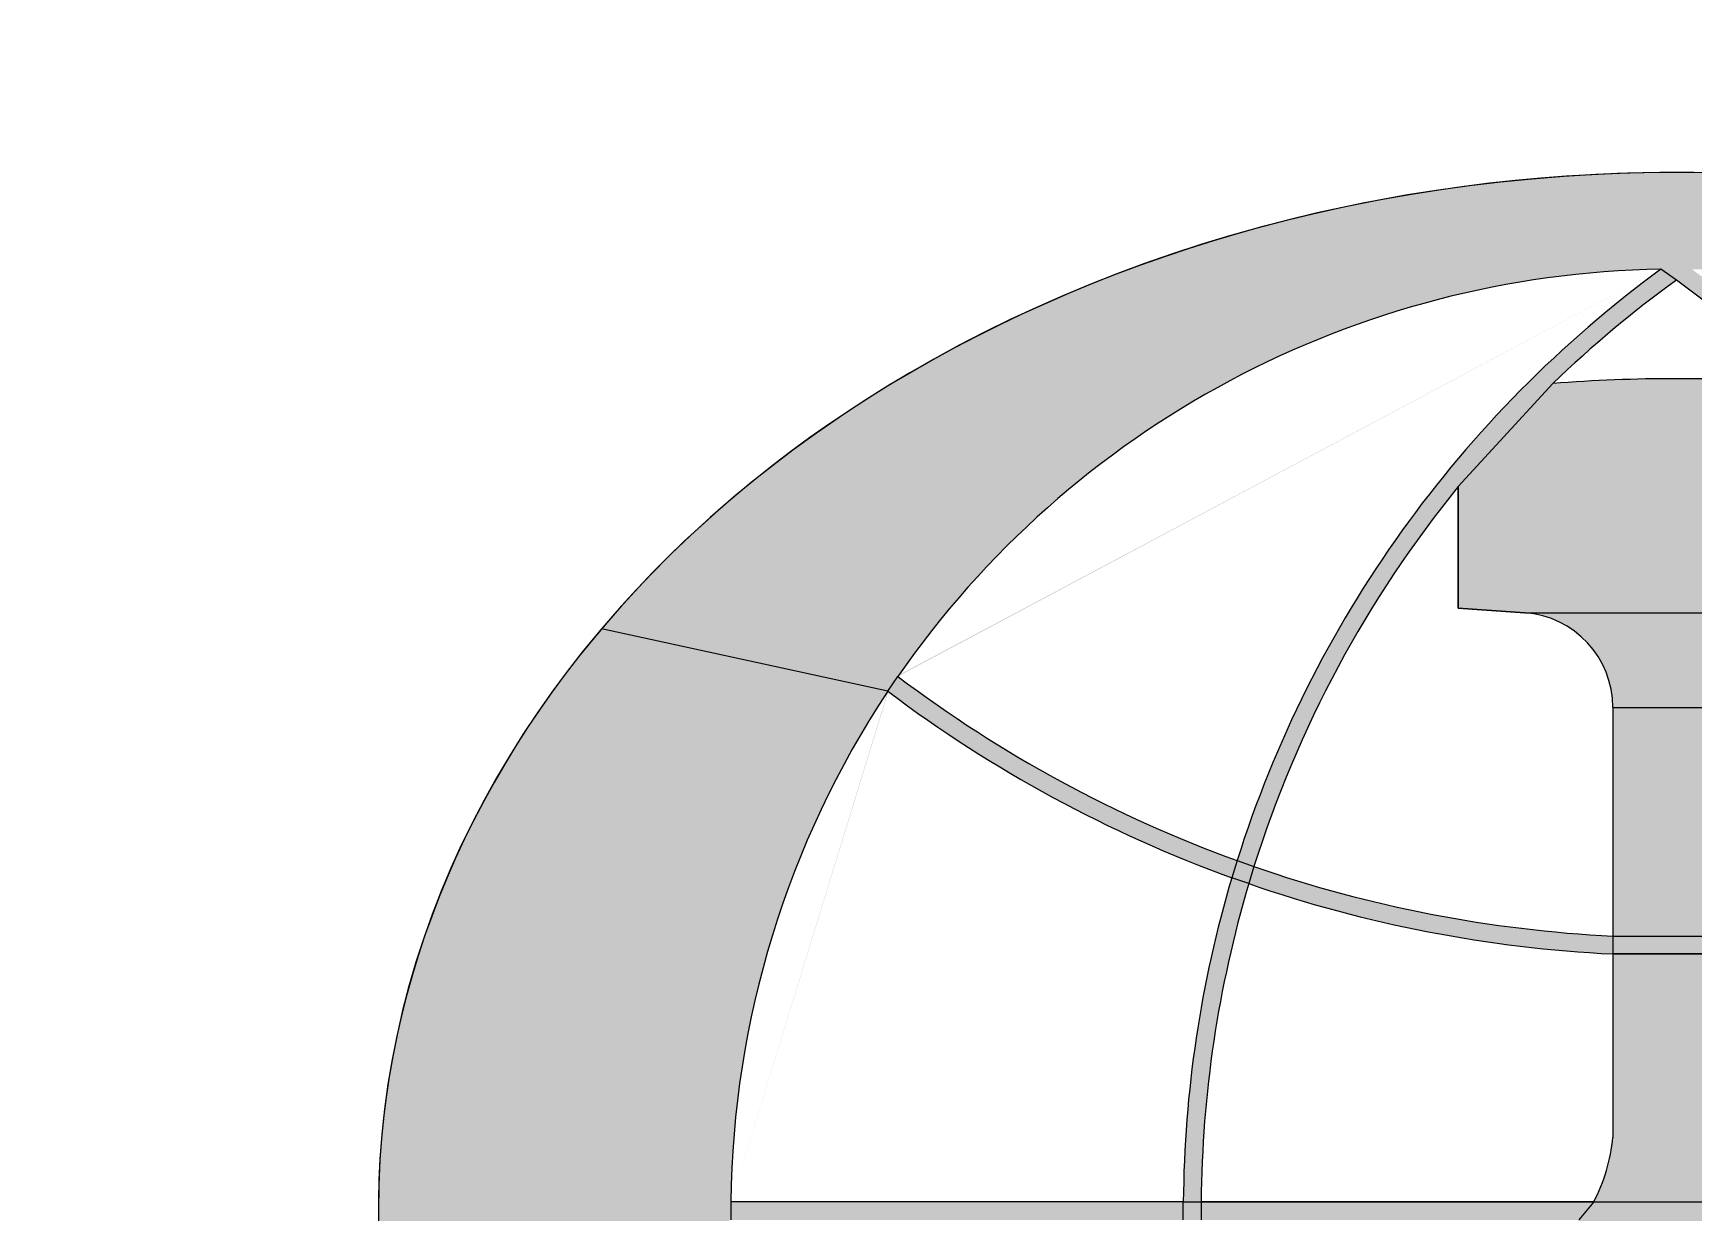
# Model space of a CAD drawing. Extents: x -109840 to 130597, y -3373 to 200909.
# Drawn here: x 114184 to 115035, y 4573 to 5176 of the extents above; entities that cross this region are included whole.
import ezdxf
from ezdxf.enums import TextEntityAlignment as Align

# ---------------------------------------------------------------- set-up
doc = ezdxf.new("R2010")
doc.units = 0
doc.header["$LTSCALE"] = 1000
doc.layers.get('0').update_dxf_attribs({"linetype": 'CONTINUOUS'})
doc.layers.get('Defpoints').update_dxf_attribs({"linetype": 'CONTINUOUS'})
doc.layers.add('11', color=3, linetype='CONTINUOUS')
doc.layers.add('DIM', color=3, linetype='CONTINUOUS', lineweight=0)
doc.layers.add('HFZT', color=5, linetype='CONTINUOUS', lineweight=15)
doc.styles.add('TSSD_Dimension', font='tssdeng.shx', dxfattribs={"width": 0.7, "bigfont": 'hztxt.shx'})
doc.styles.add('TSSD_NORM', font='tssdeng.shx', dxfattribs={"width": 0.7, "bigfont": 'hztxt.shx'})
doc.dimstyles.new('TSSD_100_100', dxfattribs={"dimtxt": 300, "dimasz": 100, "dimexe": 100, "dimexo": 250, "dimgap": 100, "dimtad": 1, "dimdec": 0, "dimzin": 0, "dimdsep": 46, "dimtxsty": 'TSSD_Dimension', "dimblk": 'ARCHTICK', "dimblk1": 'ARCHTICK', "dimblk2": 'ARCHTICK', "dimcen": 0, "dimdle": 100, "dimclrt": 7, "dimadec": 0, "dimazin": 0, "dimtfac": 1, "dimtdec": 0, "dimtix": 1, "dimtmove": 2, "dimatfit": 3, "dimfxl": 1, "dimtolj": 1, "dimtzin": 0, "dimarcsym": 0})

# ---------------------------------------------------------------- blocks, each defined once
blk = doc.blocks.new('dfgdfger')
at = {"layer": 'HFZT'}
h = blk.add_hatch(color=5, dxfattribs=at)
edge = h.paths.add_edge_path()
edge.add_ellipse((447317.0949818153, 387546.4789575529), major_axis=(-2135.702406557902, 3.083745e-10), ratio=0.7995231178727922, start_angle=224.7519621973884, end_angle=270.3684322559902)
edge.add_line((447303.3617498089, 389253.9871015997), (447291.7268203543, 389095.0852040663))
edge.add_line((447291.7268203543, 389095.0852040663), (447342.4631431565, 389095.085205439))
edge.add_ellipse((447317.0949818153, 387546.4789575529), major_axis=(1555.6062738055, 1.199718e-09), ratio=0.995632526572881, start_angle=34.5761866349182, end_angle=89.06560353032472, ccw=False)
edge.add_line((448597.9381060309, 388425.432335131), (448597.9381106842, 388425.4323386479))
edge.add_line((448597.9381106842, 388425.4323386479), (448614.4609707486, 388401.0729725615))
edge.add_line((448614.4609707486, 388401.0729725615), (448833.7881044174, 388748.656216296))
edge = h.paths.add_edge_path()
edge.add_ellipse((447317.0949818153, 387546.4789575529), major_axis=(-2135.702406557902, 3.083745e-10), ratio=0.7995231178727922, start_angle=270.3684322559902, end_angle=325.9048970660255)
edge.add_line((445548.502200743, 388503.6735452061), (446019.7289953271, 388401.0729720149))
edge.add_line((446019.7289953271, 388401.0729720149), (446036.251857576, 388425.4323350975))
edge.add_ellipse((447317.0949818153, 387546.4789575529), major_axis=(-1555.606273805532, 1.0981663e-09), ratio=0.995632526572861, start_angle=-89.06560353032762, end_angle=-34.57618663492411, ccw=False)
edge.add_line((447291.7268204549, 389095.085205438), (447303.3617498088, 389253.9871015994))
edge = h.paths.add_edge_path()
edge.add_ellipse((447317.0949818153, 387546.4789575529), major_axis=(-1555.606273805538, 1.05642364e-08), ratio=0.9956325265727753, start_angle=-33.48878922026972, end_angle=-0.5437440238690101, ccw=False)
edge.add_line((446019.7289928739, 388401.0729725489), (445548.502200743, 388503.6735452061))
edge.add_ellipse((447317.0949818153, 387546.4789575529), major_axis=(-2135.702406557902, 3.083745e-10), ratio=0.7995231178727922, start_angle=325.9048970660255, end_angle=368.0953103709313)
edge.add_line((445202.6744501679, 387306.022350312), (445761.5587582996, 387531.7807590646))
edge.add_line((445761.5587582996, 387531.7807590646), (445761.5587583357, 387561.1771560421))
for points in [[(447342.4631431582, 389095.085205439), (447317.0949817838, 389077.1871000331, -0.0350991249292677), (447520.3225560451, 388907.2561263303, 0.038470675069154), (447113.8674075223, 388907.2561263301, -0.0350991249293221), (447317.0949817838, 389077.1871000331), (447291.7268185326, 389095.0852040663, 0.1599231129014157), (446594.3003439925, 388122.6109672308), (446594.3002308831, 388122.6105980824), (446622.0288297773, 388112.7940404307, -0.0947628185422816), (446958.1782527228, 388737.8722724228), (446958.1782527227, 388537.7478899196), (447067.6835571333, 388529.9893425286, -0.3936449519258011), (447212.487425986, 388374.5630001672), (447421.7025311996, 388374.5630001672, -0.3936449519104216), (447566.5064000437, 388529.9893425286), (447676.0117044539, 388537.7478899196), (447676.0117044539, 388737.8722724228, -0.0947628185422816), (448012.1611273996, 388112.7940404307), (448039.8897354719, 388122.6105990897, 0.1599231647893314)], [(447342.4631431581, 389095.085205439), (447291.7268185325, 389095.0852040663), (447317.0949817833, 389077.1871000344), (447317.0949785885, 389077.1871023446), (447317.0949817838, 389077.1871000331)], [(446585.6776245153, 388094.4695124937), (446594.3002308831, 388122.6105980824, -0.0751413076653766), (446036.2518575789, 388425.4323351019), (446019.7289947362, 388401.0729711436, 0.0751367854235193)], [(446622.0288297773, 388112.7940404306), (446594.3002308831, 388122.6105980824), (446585.6776303625, 388094.4695315766), (446585.6776281865, 388094.4695111682), (446613.4297520937, 388084.6630769067)], [(446613.4297520936, 388084.6630769067), (446585.6776245153, 388094.4695124937, 0.0706150975513959), (446505.8107265928, 387561.1771549539), (446535.2079996704, 387561.1771558566, -0.0703894720090308)]]:
    blk.add_hatch(color=5, dxfattribs=at).paths.add_polyline_path(points)
h = blk.add_hatch(color=5, dxfattribs=at)
h.paths.add_polyline_path([(447676.0117044539, 388737.8722723211), (447520.3225560451, 388907.2561263303, 0.0384706750691652), (447113.8674075223, 388907.2561263301), (446958.1782527227, 388737.8722723919), (446958.1782527227, 388537.7478899196), (447067.6835572485, 388529.9893425204), (447566.5063999286, 388529.9893425205), (447676.0117044539, 388537.7478899196)])
h.paths.add_polyline_path([(447566.5063999289, 388529.9893425204), (447067.6835572478, 388529.9893425204, -0.3936449516970508), (447212.4874259772, 388374.5630001672), (447421.7025311996, 388374.5630001672, -0.3936449516971516)])
h.paths.add_polyline_path([(447421.7025311996, 388374.5630001672), (447212.4874259772, 388374.5630001672), (447212.4874259772, 387998.4430461771), (447421.7025311996, 387998.4430462997)])
h.paths.add_polyline_path([(447421.7025311996, 387998.4430462997), (447212.487428485, 387998.4430461772), (447212.4874259772, 387969.0114320708), (447421.7025375364, 387969.0114320704), (447421.702543089, 387969.0114323405)])
h.paths.add_polyline_path([(447421.7025375366, 387969.0114320704), (447212.4874259772, 387969.0114320709), (447212.4874259772, 387667.3537239561, -0.0972160933711766), (447181.0194913404, 387561.177156214), (447453.1704721729, 387561.177156214, -0.0972160933711797), (447421.7025375364, 387667.3537239561)])
h.paths.add_polyline_path([(447453.1704721226, 387561.177156214), (447181.0194913406, 387561.177156214), (447156.6955405818, 387531.7807590646), (447477.3220895581, 387531.7807590646)])
h.paths.add_polyline_path([(447477.4944229856, 387531.7807590646), (447156.6955405818, 387531.7807590646, -0.1501739460842551), (446808.0158972862, 387397.8381747598, 0.0377954797287202), (446585.2870008701, 387378.6298784068), (446585.2870008702, 387250.3346182961), (448048.9029626435, 387250.3346182958), (448048.9029626435, 387378.6298784066, 0.037795479718304), (447826.1740662888, 387397.8381747593, -0.150173946087328)])
h = blk.add_hatch(color=5, dxfattribs=at)
h.paths.add_polyline_path([(446505.8107265931, 387561.1771560453), (445761.5587583357, 387561.1771560453), (445761.5587582996, 387531.7807590646), (446505.8107266201, 387531.7807590646)])
h.paths.add_polyline_path([(446535.2079996464, 387561.1771560453), (446505.810726593, 387561.1771549539), (446505.8107266201, 387531.7807590647), (446535.2079996703, 387531.7807592534)])
h.paths.add_polyline_path([(447181.0194912009, 387561.1771560453), (446535.2079996464, 387561.1771560453), (446535.2079996704, 387531.7807590646), (447156.6955405818, 387531.7807590646)])
h.paths.add_polyline_path([(448098.9819638971, 387561.1771558585, 0.0703893708340612), (448020.7604282026, 388084.6623476406), (448020.760206511, 388084.6630728809, -0.071179979790909), (447421.702543089, 387969.0114323405), (447421.7025311996, 387998.4430463008, 0.0711367195696139), (448012.1611273992, 388112.7940404306), (448039.8897354719, 388122.6105990897, 0.075141308011033), (448597.9381106842, 388425.4323386479), (448614.460970737, 388401.0729725787, -0.0751367857020564), (448048.5123390525, 388094.4695124922, -0.0706150974082752), (448128.3792369661, 387561.1771560453), (448098.9819638971, 387561.1771558566), (448098.9819638669, 387531.7807590646), (447477.3220895581, 387531.7807590646), (447453.170472261, 387561.1771560453)])
h = blk.add_hatch(color=5, dxfattribs=at)
h.paths.add_polyline_path([(446613.4297520936, 388084.6630769067), (446585.6776245153, 388094.4695124937, 0.0706150975513959), (446505.8107265928, 387561.1771549539), (446535.2079996704, 387561.1771558566, -0.0703894720090308)])
h.paths.add_polyline_path([(446613.4297520937, 388084.6630769067, 0.0703894720090324), (446535.2079996704, 387561.1771558566), (446505.810726593, 387561.1771549539, -0.0706150975513928), (446585.6776245153, 388094.4695124937), (446613.4297520936, 388084.6630769067), (446622.0288341808, 388112.794038906, 0.0711367193154495), (447212.487428485, 387998.4430461771), (447212.4874259772, 387969.0114320709, -0.0711799810974545)])
at = {"layer": '11', "color": 5, "lineweight": 0}
for p, q in [((447317.0949817838, 389077.1871000331), (447317.0949785885, 389077.1871023446)), ((446958.1782527228, 388737.8722724228), (446958.1782527227, 388537.7478899196)), ((446958.1782527227, 388537.7478899196), (447067.6835571331, 388529.9893425286)), ((447212.4874259772, 388374.5630001672), (447212.4874259772, 387998.4430463008)), ((447212.4874259772, 387969.0114320708), (447212.4874259772, 387667.3537239561)), ((446505.8107266012, 387561.1771560453), (445761.5587583357, 387561.1771560453)), ((447181.0194912523, 387561.1771560453), (446535.2079996718, 387561.1771560453))]:
    blk.add_line(p, q, dxfattribs=at)
for centre, radius, start, end in [((448424.3548334164, 387546.4789575551), 1918.600408327221, 126.1811929167361, 162.5251306074539), ((448424.3548334171, 387546.4789575554), 1889.20401134616, 125.8806399884363, 133.9214660033338), ((446209.8351301512, 387546.4789575546), 1889.204011346478, 46.07853399670965, 54.11936013120204), ((447317.0949817856, 386269.8342648499), 2645.240163454685, 85.59375824526005, 94.4062417548209), ((448424.3548334164, 387546.4789575551), 1889.204011346045, 140.9032025597702, 162.5565795589404), ((447056.6714636963, 388374.5630001678), 155.8159622808, 359.9999999997431, 85.94731572048535), ((447317.0949817856, 390120.2014467686), 2153.731928550375, 232.9594249131035, 250.1472115308274), ((447317.0949817859, 390120.2014467686), 2124.335531569326, 232.9193753845622, 250.1081924631197), ((447317.0949817857, 390120.2014467685), 2124.335531569192, 250.901554338918, 267.177472091918), ((448424.3548334164, 387546.4789575551), 1918.600408327351, 163.4040903971, 179.5610586894585), ((448424.3548334164, 387546.4789575553), 1889.204011346061, 163.4487140942695, 179.5542285370289), ((447317.0949817932, 390120.2014467659), 2153.731928550403, 250.930244856833, 267.2160274765921), ((446926.2913040274, 387694.4232902076), 287.4734450972663, 332.386319126978, 354.5968118195232)]:
    blk.add_arc(centre, radius, start, end, dxfattribs=at)
at = {"layer": 'HFZT', "color": 5}
for p, q in [((447317.0949817838, 389077.1871000331), (447291.7268185326, 389095.0852040663)), ((446958.1782527228, 388737.8722723919), (447113.8674075223, 388907.2561263301)), ((446958.1782527228, 388537.7478899196), (446958.1782527228, 388737.8722723919)), ((446958.1782527228, 388537.7478899196), (446958.1782527228, 388737.8722723919)), ((447067.6835571374, 388529.9893425283), (446958.1782527228, 388537.7478899196)), ((447067.6835571374, 388529.9893425283), (446958.1782527228, 388537.7478899196)), ((447067.6835572469, 388529.9893425204), (447566.50639993, 388529.9893425204)), ((446019.7289928742, 388401.0729725489), (445548.502200743, 388503.6735452061)), ((446019.7289947362, 388401.0729711436), (446036.2518575789, 388425.4323351019)), ((447212.487425986, 388374.5630001672), (447421.7025311996, 388374.5630001672)), ((447212.4874259772, 388374.5630001672), (447212.4874259772, 387998.4430462997)), ((447212.4874259772, 388374.5630001672), (447212.4874259772, 387998.4430462997)), ((446594.3002308831, 388122.6105980824), (446585.6776245153, 388094.4695124937)), ((446594.3002308831, 388122.6105980824), (446622.0288297773, 388112.7940404307)), ((446622.0288297773, 388112.7940404307), (446613.4297520937, 388084.6630769067)), ((446613.4297520937, 388084.6630769067), (446585.6776281865, 388094.4695111682)), ((447212.487428485, 387998.4430461771), (447421.7025311996, 387998.4430462997)), ((447212.487428485, 387998.4430461771), (447212.4874259772, 387969.0114320709)), ((447212.4874259772, 387969.0114320708), (447421.7025375364, 387969.0114320704)), ((447212.4874259772, 387969.0114320709), (447212.4874259772, 387667.3537238995)), ((447212.4874259772, 387969.0114320709), (447212.4874259772, 387667.3537238995)), ((445761.5587583357, 387561.1771560436), (445761.5587582996, 387531.7807590646)), ((446505.8107266201, 387561.1771560453), (445761.5587582996, 387561.1771560453)), ((446505.8107266201, 387561.1771560453), (445761.5587582996, 387561.1771560453)), ((446505.810726593, 387561.1771549539), (446535.2079996464, 387561.1771560453)), ((446505.8107266201, 387531.7807590646), (446505.810726593, 387561.1771549539)), ((446535.2079996464, 387561.1771560453), (446535.2079996704, 387531.7807592534)), ((446535.2079996464, 387561.1771560453), (447181.0194912625, 387561.1771560453)), ((446535.2079996464, 387561.1771560453), (447181.0194912625, 387561.1771560453)), ((447181.0194913404, 387561.177156214), (447156.6955405818, 387531.7807590646)), ((447181.0194913404, 387561.177156214), (447453.1704721729, 387561.177156214))]:
    blk.add_line(p, q, dxfattribs=at)
at = {"layer": 'HFZT', "color": 5, "lineweight": 0}
for p, q in [((446958.1782527228, 388737.8722724228), (446958.1782527227, 388537.7478899196)), ((446958.1782527227, 388537.7478899196), (447067.6835571331, 388529.9893425286)), ((447212.4874259772, 388374.5630001672), (447212.4874259772, 387998.4430463008)), ((447212.4874259772, 387969.0114320708), (447212.4874259772, 387667.3537239561)), ((447421.702543089, 387969.0114320704), (447212.4874259772, 387969.0114320708)), ((447212.4874259772, 387969.0114320708), (447212.4874259772, 387667.3537239561)), ((446505.8107266012, 387561.1771560453), (445761.5587583357, 387561.1771560453)), ((447181.0194912523, 387561.1771560453), (446535.2079996718, 387561.1771560453)), ((447181.0194913404, 387561.177156214), (447453.1704721225, 387561.1771562141))]:
    blk.add_line(p, q, dxfattribs=at)
for centre, radius, start, end in [((448424.3548334164, 387546.4789575551), 1918.600408327221, 126.1811929172215, 162.5251306073438), ((448424.3548334171, 387546.4789575554), 1889.20401134616, 125.8806399902983, 133.9214660038437), ((448424.3548334164, 387546.4789575551), 1889.204011346045, 140.9032025608619, 162.5565795605973), ((447056.6714636963, 388374.5630001678), 155.8159622808, 0, 85.94731572200345), ((447317.0949817856, 390120.2014467686), 2153.731928550375, 232.9594249130321, 250.1472115293971), ((447317.0949817859, 390120.2014467686), 2124.335531569326, 232.9193753854271, 250.1081924631578), ((447317.0949817857, 390120.2014467685), 2124.335531569192, 250.9015543390546, 267.1774720928005), ((448424.3548334164, 387546.4789575551), 1918.600408327351, 163.4040903981563, 179.5610586886779), ((448424.3548334164, 387546.4789575553), 1889.204011346061, 163.4487140944246, 179.5542285360783), ((447317.0949817932, 390120.2014467659), 2153.731928550403, 250.9302448563341, 267.2160274771341), ((446926.2913040274, 387694.4232902078), 287.4734450973182, 332.3863191633364, 354.596811818586), ((446926.2913040274, 387694.4232902076), 287.4734450972663, 332.3863191261424, 354.596811818586)]:
    blk.add_arc(centre, radius, start, end, dxfattribs=at)
at = {"layer": 'HFZT', "color": 5}
for centre, radius, start, end in [((448424.3548334164, 387546.4789575549), 1918.600408327304, 126.18119298421, 162.5251305652127), ((448424.3548334164, 387546.4789575549), 1918.600408327304, 126.1811929860308, 162.5251305642103), ((448424.3548334164, 387546.4789575549), 1889.20401134617, 125.8806398679609, 133.9214658881757), ((448424.3548334164, 387546.4789575549), 1889.20401134617, 125.8806398688098, 133.9214658883509), ((446209.8351301511, 387546.4789575549), 1889.204011346178, 46.07853411164906, 54.11936013119015), ((447317.0949817856, 386269.8342648497), 2645.240163454943, 85.59375827241291, 94.40624172758707), ((448424.3548334164, 387546.4789575553), 1889.204011346039, 140.9032025940786, 162.5565794805005), ((448424.3548334164, 387546.4789575553), 1889.204011346039, 140.9032025940684, 162.5565794804452), ((447056.6714637054, 388374.5630001672), 155.8159622808132, 0, 85.94731568188242), ((447056.6714637054, 388374.5630001672), 155.8159622808132, 0, 85.94731568187271), ((447317.0949817856, 390120.2014467687), 2153.731928550481, 232.9594249772, 250.1472116357918), ((447317.0949817856, 390120.2014467687), 2153.731928550481, 232.9594249751616, 250.1472116346625), ((447317.0949817856, 390120.2014467687), 2124.335531569251, 232.9193752260345, 250.108192544297), ((447317.0949817856, 390120.2014467687), 2124.335531569251, 232.91937522595, 250.1081925430714), ((447317.0949817856, 390120.2014467685), 2124.335531569204, 250.9015544656615, 267.1774721595826), ((447317.0949817856, 390120.2014467685), 2124.335531569204, 250.9015544646005, 267.1774721596386), ((448424.3548334164, 387546.4789575553), 1918.600408327302, 163.4040904435063, 179.5610587220275), ((448424.3548334164, 387546.4789575553), 1918.600408327302, 163.404090443521, 179.5610587220531), ((448424.3548334164, 387546.4789575553), 1889.204011346083, 163.448714028031, 179.5542285427481), ((448424.3548334164, 387546.4789575553), 1889.204011346083, 163.4487140280181, 179.5542285427481), ((447317.0949817856, 390120.2014467685), 2153.731928550382, 250.9302450142734, 267.2160273302186), ((447317.0949817856, 390120.2014467685), 2153.731928550382, 250.930245014363, 267.2160273304395), ((446926.2913040274, 387694.4232902076), 287.4734450972713, 332.3863191633364, 354.596811778432), ((446926.2913040274, 387694.4232902076), 287.4734450972713, 332.3863191649169, 354.5968117787266)]:
    blk.add_arc(centre, radius, start, end, dxfattribs=at)
for major_axis, ratio, start_param, end_param in [((-2135.702406557902, 3.083745e-10), 0.7995231178727922, 3.922661740662257, 9.030891940897648), ((-2135.702406557902, 3.083745e-10), 0.7995231178727922, 3.922661740662257, 9.030891940897648), ((-2135.702406557902, 3.083745e-10), 0.7995231178727922, 3.922661740662257, 9.030891940897648), ((-2135.702406557902, 3.083745e-10), 0.7995231178727922, 3.922661740662257, 9.030891940897648), ((-2135.702406557902, 3.083745e-10), 0.7995231178727922, 3.922661740662257, 9.030891940897648), ((-2135.702406557902, 3.083745e-10), 0.7995231178727922, 3.922661740662257, 9.030891940897648), ((-2135.702406557902, 3.083745e-10), 0.7995231178727922, 3.922661740662257, 9.030891940897648), ((-2135.702406557902, 3.083745e-10), 0.7995231178727922, 3.922661740662257, 9.030891940897648), ((-2135.702406557902, 3.083745e-10), 0.7995231178727922, 3.922661740662257, 9.030891940897648), ((-2135.702406557902, 3.083745e-10), 0.7995231178727922, 3.265864643670943, 9.30050597068862), ((-2135.702406557902, 3.083745e-10), 0.7995231178727922, 3.265864643670943, 9.30050597068862), ((-2135.702406557902, 3.083745e-10), 0.7995231178727922, 3.265864643670943, 9.30050597068862), ((-2135.702406557902, 3.083745e-10), 0.7995231178727922, 3.265864643670943, 9.30050597068862), ((-2135.702406557902, 3.083745e-10), 0.7995231178727922, 3.265864643670943, 9.30050597068862), ((-2135.702406557902, 3.083745e-10), 0.7995231178727922, 3.265864643670943, 9.30050597068862), ((-1555.606273805532, 1.0981663e-09), 0.995632526572861, -1.554488031880104, -0.6034682995634854), ((-1555.606273805532, 1.0981663e-09), 0.995632526572861, -1.554488031880104, -0.6034682995634854), ((-1555.606273805532, 1.0981663e-09), 0.995632526572861, -1.554488031880104, -0.6034682995634854), ((-1555.606273805532, 1.0981663e-09), 0.995632526572861, -1.554488031880104, -0.6034682995634854), ((-1555.606273805532, 1.0981663e-09), 0.995632526572861, -1.554488031880104, -0.6034682995634854), ((-1555.606273805532, 1.0981663e-09), 0.995632526572861, -1.554488031880104, -0.6034682995634854), ((-1555.606273805532, 1.0981663e-09), 0.995632526572861, -1.554488031880104, -0.6034682995634854), ((-1555.606273805532, 1.0981663e-09), 0.995632526572861, -1.554488031880104, -0.6034682995634854), ((-1555.606273805532, 1.0981663e-09), 0.995632526572861, -1.554488031880104, -0.6034682995634854), ((-1555.606273805532, 1.0981663e-09), 0.995632526572861, -1.554488031880104, -0.6034682995634854), ((-1555.606273805532, 1.0981663e-09), 0.995632526572861, -1.554488031880104, -0.6034682995634854), ((-1555.606273805532, 1.0981663e-09), 0.995632526572861, -1.554488031880104, -0.6034682995634854), ((-1555.606273805532, 1.0981663e-09), 0.995632526572861, -1.554488031880104, -0.6034682995634854), ((-1555.606273805532, 1.0981663e-09), 0.995632526572861, -1.554488031880104, -0.6034682995634854), ((-1555.606273805532, 1.0981663e-09), 0.995632526572861, -1.554488031880104, -0.6034682995634854), ((-1555.606273805532, 1.0981663e-09), 0.995632526572861, -1.554488031880104, -0.6034682995634854), ((-1555.606273805538, 1.05642364e-08), 0.9956325265727753, -0.5844896344000904, -0.0094901235045566), ((-1555.606273805538, 1.05642364e-08), 0.9956325265727753, -0.5844896344000904, -0.0094901235045566), ((-1555.606273805538, 1.05642364e-08), 0.9956325265727753, -0.5844896344000904, -0.0094901235045566), ((-1555.606273805538, 1.05642364e-08), 0.9956325265727753, -0.5844896344000904, -0.0094901235045566), ((-1555.606273805538, 1.05642364e-08), 0.9956325265727753, -0.5844896344000904, -0.0094901235045566), ((-1555.606273805538, 1.05642364e-08), 0.9956325265727753, -0.5844896344000904, -0.0094901235045566), ((-1555.606273805538, 1.05642364e-08), 0.9956325265727753, -0.5844896344000904, -0.0094901235045566), ((-1555.606273805538, 1.05642364e-08), 0.9956325265727753, -0.5844896344000904, -0.0094901235045566), ((-1555.606273805538, 1.05642364e-08), 0.9956325265727753, -0.5844896344000904, -0.0094901235045566), ((-1555.606273805538, 1.05642364e-08), 0.9956325265727753, -0.5844896344000904, -0.0094901235045566), ((-1555.606273805538, 1.05642364e-08), 0.9956325265727753, -0.5844896344000904, -0.0094901235045566), ((-1555.606273805538, 1.05642364e-08), 0.9956325265727753, -0.5844896344000904, -0.0094901235045566), ((-1555.606273805538, 1.05642364e-08), 0.9956325265727753, -0.5844896344000904, -0.0094901235045566), ((-1555.606273805538, 1.05642364e-08), 0.9956325265727753, -0.5844896344000904, -0.0094901235045566), ((-1555.606273805538, 1.05642364e-08), 0.9956325265727753, -0.5844896344000904, -0.0094901235045566), ((-1555.606273805538, 1.05642364e-08), 0.9956325265727753, -0.5844896344000904, -0.0094901235045566), ((-1555.606273805538, 1.05642364e-08), 0.9956325265727753, -0.5844896344000904, -0.0094901235045566), ((-1555.606273805538, 1.05642364e-08), 0.9956325265727753, -0.5844896344000904, -0.0094901235045566), ((-1555.606273805538, 1.05642364e-08), 0.9956325265727753, -0.5844896344000904, -0.0094901235045566), ((-1555.606273805538, 1.05642364e-08), 0.9956325265727753, -0.5844896344000904, -0.0094901235045566), ((-1555.606273805538, 1.05642364e-08), 0.9956325265727753, -0.5844896344000904, -0.0094901235045566), ((-1555.606273805538, 1.05642364e-08), 0.9956325265727753, -0.5844896344000904, -0.0094901235045566)]:
    blk.add_ellipse((447317.0949818153, 387546.4789575529), major_axis=major_axis, ratio=ratio, start_param=start_param, end_param=end_param, dxfattribs=at)
blk = doc.blocks.new('DETK')
at = {"layer": 'HFZT', "color": 2, "xscale": 0.3117434214800596, "yscale": 0.3117434214800596, "zscale": 0.3117434214800596}
blk.add_blockref('dfgdfger', (-111009.5497466857, -116242.4037683697), dxfattribs=at)
at = {"layer": 'HFZT', "color": 2, "style": 'TSSD_NORM', "width": 0.7}
for tag, height, p in [('比例尺', 250, (40275.21528918296, 3100.000001955777)), ('图号', 250, (37501.45362446201, 1700.000000651926)), ('日期', 250, (40275.21528918296, 1700.000000651926)), ('图名', 400, (31926.23832941172, 1425.000000395812))]:
    blk.add_attdef(tag, text='', height=height, dxfattribs=at).set_placement(p, align=Align.MIDDLE)
blk = doc.blocks.new('_ArchTick')
at = {"color": 0, "linetype": 'ByBlock', "const_width": 0.15}
blk.add_lwpolyline([(-0.5, -0.5), (0.5, 0.5)], dxfattribs=at)
blk = doc.blocks.new('*D187')
at = {"layer": 'Defpoints', "color": 0, "transparency": 16777216}
for p in [(86588.15020611964, 34060.40762254482), (115688.3108466148, 16824.41780094165), (86588.15020611964, 0)]:
    blk.add_point(p, dxfattribs=at)
at = {"layer": 'DIM', "color": 0, "lineweight": -2, "transparency": 16777216}
for p, q in [((86588.15020611964, 250), (86588.15020611964, 34160.40762254482)), ((115688.3108466148, 17074.41780094165), (115688.3108466148, 34160.40762254482)), ((115788.3108466148, 34060.40762254482), (86488.15020611964, 34060.40762254482))]:
    blk.add_line(p, q, dxfattribs=at)
at = {"layer": 'DIM', "color": 0, "lineweight": -2, "transparency": 16777216, "xscale": 100, "yscale": 100, "zscale": 100, "rotation": 180}
blk.add_blockref('_ArchTick', (86588.15020611964, 34060.40762254482), dxfattribs=at)
at = {"layer": 'DIM', "color": 0, "lineweight": -2, "transparency": 16777216, "xscale": 100, "yscale": 100, "zscale": 100}
blk.add_blockref('_ArchTick', (115688.3108466148, 34060.40762254482), dxfattribs=at)
at = {"layer": 'DIM', "color": 7, "transparency": 16777216, "insert": (101138.2305263672, 34310.40762254482), "char_height": 300, "attachment_point": 5, "style": 'TSSD_Dimension'}
blk.add_mtext('\\A1;29100', dxfattribs=at)
blk = doc.blocks.new('*D188')
at = {"layer": 'Defpoints', "color": 0, "transparency": 16777216}
for p in [(115688.3108466148, 18560.5210736485), (115688.3108466148, 16824.41780094165), (86588.15020611964, 0)]:
    blk.add_point(p, dxfattribs=at)
at = {"layer": 'DIM', "color": 0, "lineweight": -2, "transparency": 16777216}
for p, q in [((86588.15020611964, 250), (86588.15020611964, 18660.5210736485)), ((115688.3108466148, 17074.41780094165), (115688.3108466148, 18660.5210736485)), ((86488.15020611964, 18560.5210736485), (115788.3108466148, 18560.5210736485))]:
    blk.add_line(p, q, dxfattribs=at)
at = {"layer": 'DIM', "color": 0, "lineweight": -2, "transparency": 16777216, "xscale": 100, "yscale": 100, "zscale": 100, "rotation": 180}
blk.add_blockref('_ArchTick', (86588.15020611964, 18560.5210736485), dxfattribs=at)
at = {"layer": 'DIM', "color": 0, "lineweight": -2, "transparency": 16777216, "xscale": 100, "yscale": 100, "zscale": 100}
blk.add_blockref('_ArchTick', (115688.3108466148, 18560.5210736485), dxfattribs=at)
at = {"layer": 'DIM', "color": 7, "transparency": 16777216, "insert": (101138.2305263672, 18810.5210736485), "char_height": 300, "attachment_point": 5, "style": 'TSSD_Dimension'}
blk.add_mtext('\\A1;29100', dxfattribs=at)
blk = doc.blocks.new('*D190')
at = {"layer": 'Defpoints', "color": 0, "transparency": 16777216}
for p in [(82230.41429523332, 16824.41780094166), (115688.3108466148, 16824.41780094165), (107588.1502061196, 0)]:
    blk.add_point(p, dxfattribs=at)
at = {"layer": 'DIM', "color": 0, "lineweight": -2, "transparency": 16777216}
for p, q in [((82230.41429523332, -99.99999999999282), (82230.41429523332, 16924.41780094166)), ((115438.3108466148, 16824.41780094165), (82130.41429523332, 16824.41780094166)), ((107338.1502061196, 7.081923622059823e-14), (82130.41429523332, 7.211589652458812e-12))]:
    blk.add_line(p, q, dxfattribs=at)
at = {"layer": 'DIM', "color": 0, "lineweight": -2, "transparency": 16777216, "xscale": 100, "yscale": 100, "zscale": 100}
for p, rotation in [((82230.41429523332, 16824.41780094166), 90), ((82230.41429523332, 7.183261957970572e-12), 270)]:
    blk.add_blockref('_ArchTick', p, dxfattribs=dict(at, rotation=rotation))
at = {"layer": 'DIM', "color": 7, "transparency": 16777216, "insert": (81980.41429523332, 8412.208900470847), "char_height": 300, "attachment_point": 5, "rotation": 90, "style": 'TSSD_Dimension'}
blk.add_mtext('\\A1;16824', dxfattribs=at)
blk = doc.blocks.new('*D310')
at = {"layer": 'Defpoints', "color": 0, "transparency": 16777216}
for p in [(113041.0953190167, 9370.909160365933), (113041.0953190167, 0), (130496.9482587967, -4.944840691097324e-12)]:
    blk.add_point(p, dxfattribs=at)
at = {"layer": 'DIM', "color": 0, "lineweight": -2, "transparency": 16777216}
for p, q in [((130496.9482587967, 9470.909160365927), (130496.9482587967, -100.0000000000049)), ((113291.0953190167, 9370.909160365933), (130596.9482587967, 9370.909160365927)), ((113291.0953190167, -7.081923622059823e-14), (130596.9482587967, -4.973168385585567e-12))]:
    blk.add_line(p, q, dxfattribs=at)
at = {"layer": 'DIM', "color": 0, "lineweight": -2, "transparency": 16777216, "xscale": 100, "yscale": 100, "zscale": 100}
for p, rotation in [((130496.9482587967, 9370.909160365927), 90), ((130496.9482587967, -4.944840691097324e-12), 270)]:
    blk.add_blockref('_ArchTick', p, dxfattribs=dict(at, rotation=rotation))
at = {"layer": 'DIM', "color": 7, "transparency": 16777216, "insert": (130246.9482587967, 4685.454580182982), "char_height": 300, "attachment_point": 5, "rotation": 90, "style": 'TSSD_Dimension'}
blk.add_mtext('\\A1;9371', dxfattribs=at)
blk = doc.blocks.new('*D368')
at = {"layer": 'Defpoints', "color": 0, "transparency": 16777216}
for p in [(113089.5568574782, 8620.909160365933), (114033.6640569868, 0), (125851.1157961525, -3.34761162496605e-12)]:
    blk.add_point(p, dxfattribs=at)
at = {"layer": 'DIM', "color": 0, "lineweight": -2, "transparency": 16777216}
for p, q in [((125851.1157961525, 8720.90916036593), (125851.1157961525, -100.0000000000033)), ((113339.5568574782, 8620.909160365933), (125951.1157961525, 8620.90916036593)), ((114283.6640569868, -7.081923622059823e-14), (125951.1157961525, -3.37593931945429e-12))]:
    blk.add_line(p, q, dxfattribs=at)
at = {"layer": 'DIM', "color": 0, "lineweight": -2, "transparency": 16777216, "xscale": 100, "yscale": 100, "zscale": 100}
for p, rotation in [((125851.1157961525, 8620.90916036593), 90), ((125851.1157961525, -3.34761162496605e-12), 270)]:
    blk.add_blockref('_ArchTick', p, dxfattribs=dict(at, rotation=rotation))
at = {"layer": 'DIM', "color": 7, "transparency": 16777216, "insert": (125601.1157961525, 4310.454580182985), "char_height": 300, "attachment_point": 5, "rotation": 90, "style": 'TSSD_Dimension'}
blk.add_mtext('\\A1;8621', dxfattribs=at)

msp = doc.modelspace()

# ---------------------------------------------------------------- block references
msp.add_blockref('DETK', (86588.15020611964, 0))

# ---------------------------------------------------------------- dimensions: what is measured, and where the dimension line sits
at = {"layer": 'DIM'}
for base, p1, p2, picture, middle in [((86588.15020611964, 34060.40762254482), (115688.3108466148, 16824.41780094165), (86588.15020611964, 0), '*D187', (101138.2305263672, 34310.40762254482)), ((115688.3108466148, 18560.5210736485), (86588.15020611964, 0), (115688.3108466148, 16824.41780094165), '*D188', (101138.2305263672, 18810.5210736485))]:
    dim = msp.add_linear_dim(base=base, p1=p1, p2=p2, dimstyle='TSSD_100_100', dxfattribs=at)
    dim.commit()
    dim.dimension.update_dxf_attribs({"geometry": picture, "text_midpoint": middle})
for base, p1, p2, picture, middle in [((82230.41429523332, 16824.41780094166), (107588.1502061196, 0), (115688.3108466148, 16824.41780094165), '*D190', (81980.41429523332, 8412.208900470847)), ((130496.9482587967, -4.944840691097324e-12), (113041.0953190167, 9370.909160365933), (113041.0953190167, 0), '*D310', (130246.9482587967, 4685.454580182982)), ((125851.1157961525, -3.34761162496605e-12), (113089.5568574782, 8620.909160365933), (114033.6640569868, 0), '*D368', (125601.1157961525, 4310.454580182985))]:
    dim = msp.add_linear_dim(base=base, p1=p1, p2=p2, angle=90, dimstyle='TSSD_100_100', dxfattribs=at)
    dim.commit()
    dim.dimension.update_dxf_attribs({"geometry": picture, "text_midpoint": middle})

doc.saveas('drawing.dxf')
